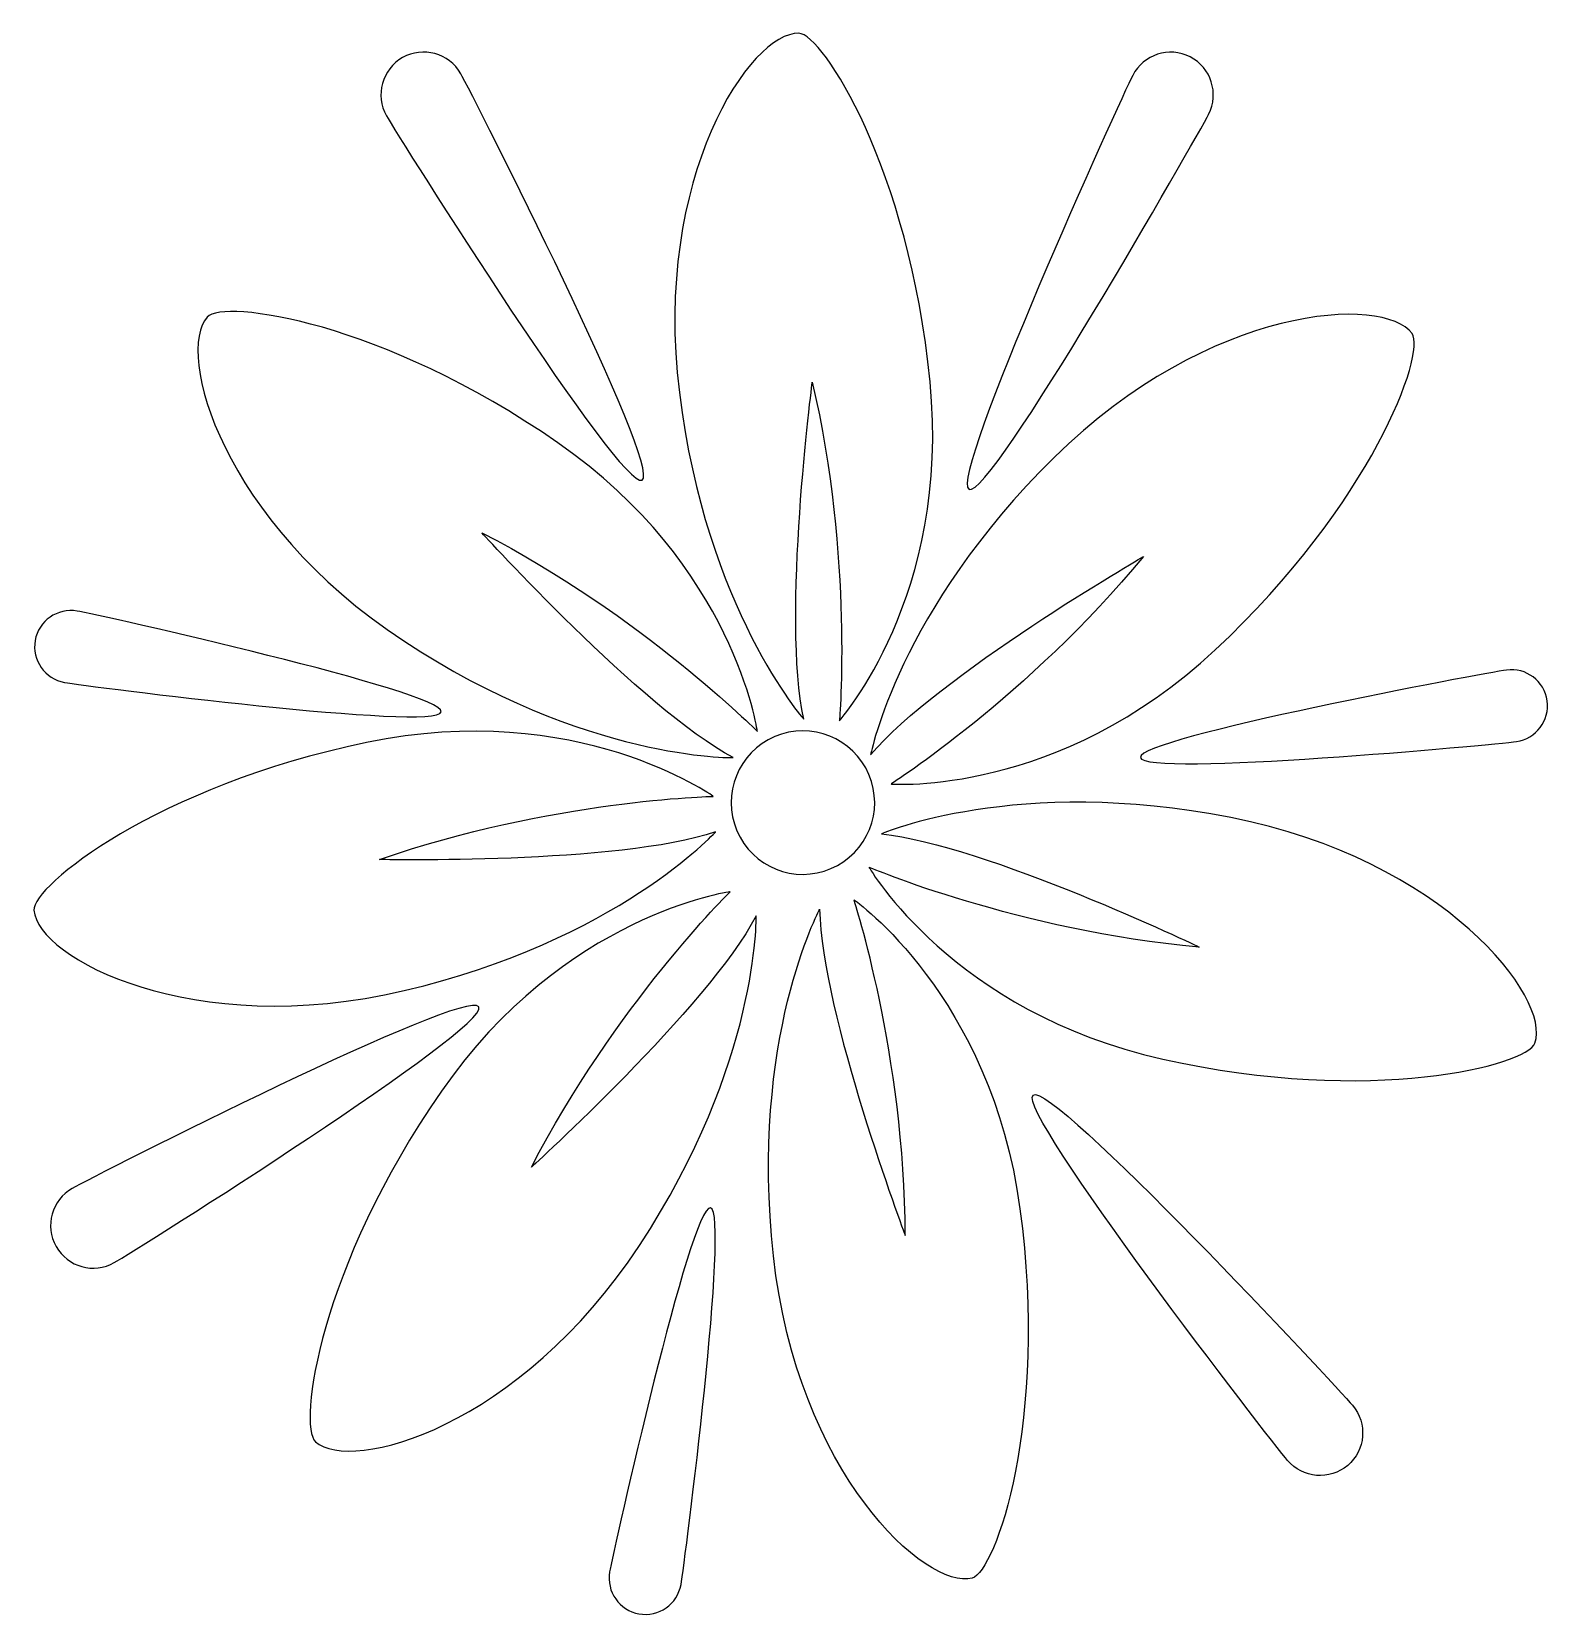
# Model space of a CAD drawing. Header units: centimetres. Extents: x -7.2 to 7.3, y -7.6 to 7.6.
import ezdxf

# ---------------------------------------------------------------- set-up
doc = ezdxf.new("R2010")
doc.units = ezdxf.units.CM
doc.header["$MEASUREMENT"] = 0
doc.layers.add('Camada 1', color=7, linetype='Continuous')

msp = doc.modelspace()

# ---------------------------------------------------------------- linework, layer by layer
at = {"layer": 'Camada 1'}
for points, knots in [([(-1.41651, 3.27824), (-1.61201, 3.16738), (-3.74402, 6.55778), (-3.8551, 6.75365), (-3.8551, 6.75365), (-3.9658, 6.94952), (-3.89677, 7.19736), (-3.70127, 7.30859), (-3.70127, 7.30859), (-3.50614, 7.41855), (-3.25775, 7.35082), (-3.1467, 7.15458), (-3.1467, 7.15458), (-3.03579, 6.95907), (-1.22101, 3.38931), (-1.41651, 3.27824)], [0, 0, 0, 0, 0.2, 0.2, 0.2, 0.2, 0.4, 0.4, 0.4, 0.4, 0.6, 0.6, 0.6, 0.6, 1, 1, 1, 1]), ([(0.12532, 0.99764), (0.12532, 0.99764), (-0.80705, 2.04621), (-1.062, 4.11295), (-1.062, 4.11295), (-1.31719, 6.17908), (-0.37768, 7.55531), (0.07759, 7.54007), (0.07759, 7.54007), (0.30487, 7.53308), (1.12817, 6.25689), (1.32883, 4.21595), (1.32883, 4.21595), (1.53039, 2.17509), (0.46457, 0.98406), (0.46457, 0.98406), (0.46457, 0.98406), (0.46457, 0.98406), (0.59673, 2.53203), (0.20591, 4.21301), (0.20591, 4.21301), (0.20591, 4.21301), (-0.08725, 1.95517), (0.12532, 0.99764)], [0, 0, 0, 0, 0.14285714, 0.14285714, 0.14285714, 0.14285714, 0.28571429, 0.28571429, 0.28571429, 0.28571429, 0.42857143, 0.42857143, 0.42857143, 0.42857143, 0.57142857, 0.57142857, 0.57142857, 0.57142857, 0.71428571, 0.71428571, 0.71428571, 0.71428571, 1, 1, 1, 1]), ([(1.70038, 3.18995), (1.50028, 3.29221), (3.15847, 6.93833), (3.2611, 7.13825), (3.2611, 7.13825), (3.36299, 7.33817), (3.60842, 7.41784), (3.80887, 7.31539), (3.80887, 7.31539), (4.0086, 7.2126), (4.08753, 6.96844), (3.98548, 6.76725), (3.98548, 6.76725), (3.88267, 6.5677), (1.90065, 3.08806), (1.70038, 3.18995)], [0, 0, 0, 0, 0.2, 0.2, 0.2, 0.2, 0.4, 0.4, 0.4, 0.4, 0.6, 0.6, 0.6, 0.6, 1, 1, 1, 1]), ([(-0.54802, 0.63196), (-0.54802, 0.63196), (-1.95087, 0.60074), (-3.69042, 1.74514), (-3.69042, 1.74514), (-5.42995, 2.88944), (-5.86942, 4.49681), (-5.56341, 4.8342), (-5.56341, 4.8342), (-5.41051, 5.00271), (-3.90521, 4.80335), (-2.22037, 3.634), (-2.22037, 3.634), (-0.53519, 2.46502), (-0.3182, 0.88162), (-0.3182, 0.88162), (-0.3182, 0.88162), (-0.3182, 0.88162), (-1.41156, 1.98525), (-2.94549, 2.77635), (-2.94549, 2.77635), (-2.94549, 2.77638), (-1.41559, 1.09016), (-0.54802, 0.63196)], [0, 0, 0, 0, 0.14285714, 0.14285714, 0.14285714, 0.14285714, 0.28571429, 0.28571429, 0.28571429, 0.28571429, 0.42857143, 0.42857143, 0.42857143, 0.42857143, 0.57142857, 0.57142857, 0.57142857, 0.57142857, 0.71428571, 0.71428571, 0.71428571, 0.71428571, 1, 1, 1, 1]), ([(0.76193, 0.6573), (0.76193, 0.6573), (1.02704, 2.0352), (2.51212, 3.49488), (2.51212, 3.49488), (3.99683, 4.95464), (5.66019, 5.04571), (5.9262, 4.67545), (5.9262, 4.67545), (6.05836, 4.49024), (5.54673, 3.06094), (4.04861, 1.65999), (4.04861, 1.65999), (2.55157, 0.2586), (0.95796, 0.38012), (0.95796, 0.38012), (0.95796, 0.38012), (0.95796, 0.38012), (2.26646, 1.21647), (3.36294, 2.54968), (3.36294, 2.54968), (3.363, 2.54966), (1.39233, 1.40848), (0.76193, 0.6573)], [0, 0, 0, 0, 0.14285714, 0.14285714, 0.14285714, 0.14285714, 0.28571429, 0.28571429, 0.28571429, 0.28571429, 0.42857143, 0.42857143, 0.42857143, 0.42857143, 0.57142857, 0.57142857, 0.57142857, 0.57142857, 0.71428571, 0.71428571, 0.71428571, 0.71428571, 1, 1, 1, 1]), ([(-3.33337, 1.06849), (-3.36642, 0.88053), (-6.737, 1.31633), (-6.92424, 1.349), (-6.92424, 1.349), (-7.1122, 1.38276), (-7.23777, 1.56157), (-7.20491, 1.74992), (-7.20491, 1.74992), (-7.17149, 1.9368), (-6.99324, 2.062), (-6.80473, 2.02969), (-6.80473, 2.02969), (-6.61655, 1.99628), (-3.3005, 1.25685), (-3.33337, 1.06849)], [0, 0, 0, 0, 0.2, 0.2, 0.2, 0.2, 0.4, 0.4, 0.4, 0.4, 0.6, 0.6, 0.6, 0.6, 1, 1, 1, 1]), ([(3.33456, 0.6327), (3.30773, 0.82066), (6.63738, 1.44079), (6.82537, 1.46685), (6.82537, 1.46685), (7.01373, 1.49328), (7.1874, 1.36221), (7.21346, 1.17314), (7.21346, 1.17314), (7.23915, 0.98552), (7.10863, 0.81188), (6.92049, 0.78508), (6.92049, 0.78508), (6.73173, 0.75901), (3.3608, 0.444), (3.33456, 0.6327)], [0, 0, 0, 0, 0.2, 0.2, 0.2, 0.2, 0.4, 0.4, 0.4, 0.4, 0.6, 0.6, 0.6, 0.6, 1, 1, 1, 1]), ([(-0.71563, -0.07662), (-0.71563, -0.07662), (-1.65882, -1.11567), (-3.68603, -1.59075), (-3.68603, -1.59075), (-5.71319, -2.06507), (-7.18197, -1.27828), (-7.21647, -0.82375), (-7.21647, -0.82375), (-7.23335, -0.59687), (-6.05262, 0.35809), (-4.04488, 0.77589), (-4.04488, 0.77589), (-2.03696, 1.19406), (-0.73891, 0.26225), (-0.73891, 0.26225), (-0.73891, 0.26225), (-0.73891, 0.26225), (-2.29231, 0.22812), (-3.92132, -0.34023), (-3.92132, -0.34023), (-3.92135, -0.34023), (-1.64503, -0.39052), (-0.71563, -0.07662)], [0, 0, 0, 0, 0.14285714, 0.14285714, 0.14285714, 0.14285714, 0.28571429, 0.28571429, 0.28571429, 0.28571429, 0.42857143, 0.42857143, 0.42857143, 0.42857143, 0.57142857, 0.57142857, 0.57142857, 0.57142857, 0.71428571, 0.71428571, 0.71428571, 0.71428571, 1, 1, 1, 1]), ([(0.74598, 0.47006), (0.89378, 0.12311), (0.73148, -0.2789), (0.38382, -0.42688), (0.38382, -0.42688), (0.03632, -0.57484), (-0.36553, -0.41257), (-0.51312, -0.06562), (-0.51312, -0.06562), (-0.66108, 0.28244), (-0.49955, 0.68408), (-0.15204, 0.83206), (-0.15204, 0.83206), (0.19583, 0.98002), (0.59802, 0.81812), (0.74598, 0.47006)], [0, 0, 0, 0, 0.2, 0.2, 0.2, 0.2, 0.4, 0.4, 0.4, 0.4, 0.6, 0.6, 0.6, 0.6, 1, 1, 1, 1]), ([(0.86528, -0.09607), (0.86528, -0.09607), (2.15232, 0.46233), (4.19548, 0.0607), (4.19548, 0.0607), (6.23883, -0.34096), (7.25287, -1.66269), (7.09701, -2.09076), (7.09701, -2.09076), (7.01864, -2.30481), (5.55023, -2.68919), (3.54818, -2.24385), (3.54818, -2.24385), (1.54597, -1.7985), (0.74669, -0.41473), (0.74669, -0.41473), (0.74669, -0.41473), (0.74669, -0.41473), (2.17615, -1.02272), (3.89552, -1.17509), (3.89552, -1.17509), (3.89555, -1.17512), (1.84135, -0.19299), (0.86528, -0.09607)], [0, 0, 0, 0, 0.14285714, 0.14285714, 0.14285714, 0.14285714, 0.28571429, 0.28571429, 0.28571429, 0.28571429, 0.42857143, 0.42857143, 0.42857143, 0.42857143, 0.57142857, 0.57142857, 0.57142857, 0.57142857, 0.71428571, 0.71428571, 0.71428571, 0.71428571, 1, 1, 1, 1]), ([(-0.32902, -0.8781), (-0.32902, -0.8781), (-0.29783, -2.28095), (-1.4422, -4.0205), (-1.4422, -4.0205), (-2.5865, -5.76003), (-4.19387, -6.1995), (-4.53126, -5.89349), (-4.53126, -5.89349), (-4.69977, -5.74059), (-4.50041, -4.23529), (-3.33106, -2.55045), (-3.33106, -2.55045), (-2.16208, -0.86527), (-0.57868, -0.64825), (-0.57868, -0.64825), (-0.57868, -0.64825), (-0.57868, -0.64825), (-1.68231, -1.74161), (-2.47341, -3.27554), (-2.47341, -3.27554), (-2.47342, -3.27554), (-0.78723, -1.74567), (-0.32902, -0.8781)], [0, 0, 0, 0, 0.14285714, 0.14285714, 0.14285714, 0.14285714, 0.28571429, 0.28571429, 0.28571429, 0.28571429, 0.42857143, 0.42857143, 0.42857143, 0.42857143, 0.57142857, 0.57142857, 0.57142857, 0.57142857, 0.71428571, 0.71428571, 0.71428571, 0.71428571, 1, 1, 1, 1]), ([(0.27603, -0.81531), (0.27603, -0.81531), (-0.39069, -2.04964), (-0.16463, -4.11964), (-0.16463, -4.11964), (0.06109, -6.18958), (1.29137, -7.31306), (1.73103, -7.1941), (1.73103, -7.1941), (1.95058, -7.13499), (2.45924, -5.70405), (2.18611, -3.67152), (2.18611, -3.67152), (1.91385, -1.63865), (0.60316, -0.72409), (0.60316, -0.72409), (0.60316, -0.72409), (0.60316, -0.72409), (1.08706, -2.20039), (1.09237, -3.92632), (1.09237, -3.92632), (1.09237, -3.92631), (0.28907, -1.79596), (0.27603, -0.81531)], [0, 0, 0, 0, 0.14285714, 0.14285714, 0.14285714, 0.14285714, 0.28571429, 0.28571429, 0.28571429, 0.28571429, 0.42857143, 0.42857143, 0.42857143, 0.42857143, 0.57142857, 0.57142857, 0.57142857, 0.57142857, 0.71428571, 0.71428571, 0.71428571, 0.71428571, 1, 1, 1, 1]), ([(-2.97531, -1.74657), (-2.86442, -1.9421), (-6.25482, -4.07411), (-6.45069, -4.18516), (-6.45069, -4.18516), (-6.64656, -4.29586), (-6.8944, -4.22683), (-7.00563, -4.03133), (-7.00563, -4.03133), (-7.11559, -3.8362), (-7.04786, -3.58781), (-6.85162, -3.47676), (-6.85162, -3.47676), (-6.65611, -3.36587), (-3.08638, -1.55107), (-2.97531, -1.74657)], [0, 0, 0, 0, 0.2, 0.2, 0.2, 0.2, 0.4, 0.4, 0.4, 0.4, 0.6, 0.6, 0.6, 0.6, 1, 1, 1, 1]), ([(2.31223, -2.58733), (2.14094, -2.73309), (4.59162, -5.90118), (4.7374, -6.07208), (4.7374, -6.07208), (4.88258, -6.24337), (5.13959, -6.26464), (5.31123, -6.11891), (5.31123, -6.11891), (5.48194, -5.97297), (5.50287, -5.71725), (5.35729, -5.5449), (5.35729, -5.5449), (5.21156, -5.37416), (2.48384, -2.4425), (2.31223, -2.58733)], [0, 0, 0, 0, 0.2, 0.2, 0.2, 0.2, 0.4, 0.4, 0.4, 0.4, 0.6, 0.6, 0.6, 0.6, 1, 1, 1, 1]), ([(-0.76556, -3.66345), (-0.5776, -3.69647), (-1.0134, -7.06708), (-1.04607, -7.2543), (-1.04607, -7.2543), (-1.07986, -7.44229), (-1.25866, -7.56786), (-1.44699, -7.53497), (-1.44699, -7.53497), (-1.63387, -7.50155), (-1.75907, -7.32333), (-1.72676, -7.13479), (-1.72676, -7.13479), (-1.69332, -6.94664), (-0.95389, -3.63059), (-0.76556, -3.66345)], [0, 0, 0, 0, 0.2, 0.2, 0.2, 0.2, 0.4, 0.4, 0.4, 0.4, 0.6, 0.6, 0.6, 0.6, 1, 1, 1, 1])]:
    msp.add_open_spline(points, degree=3, knots=knots, dxfattribs=at)

doc.saveas('drawing.dxf')
